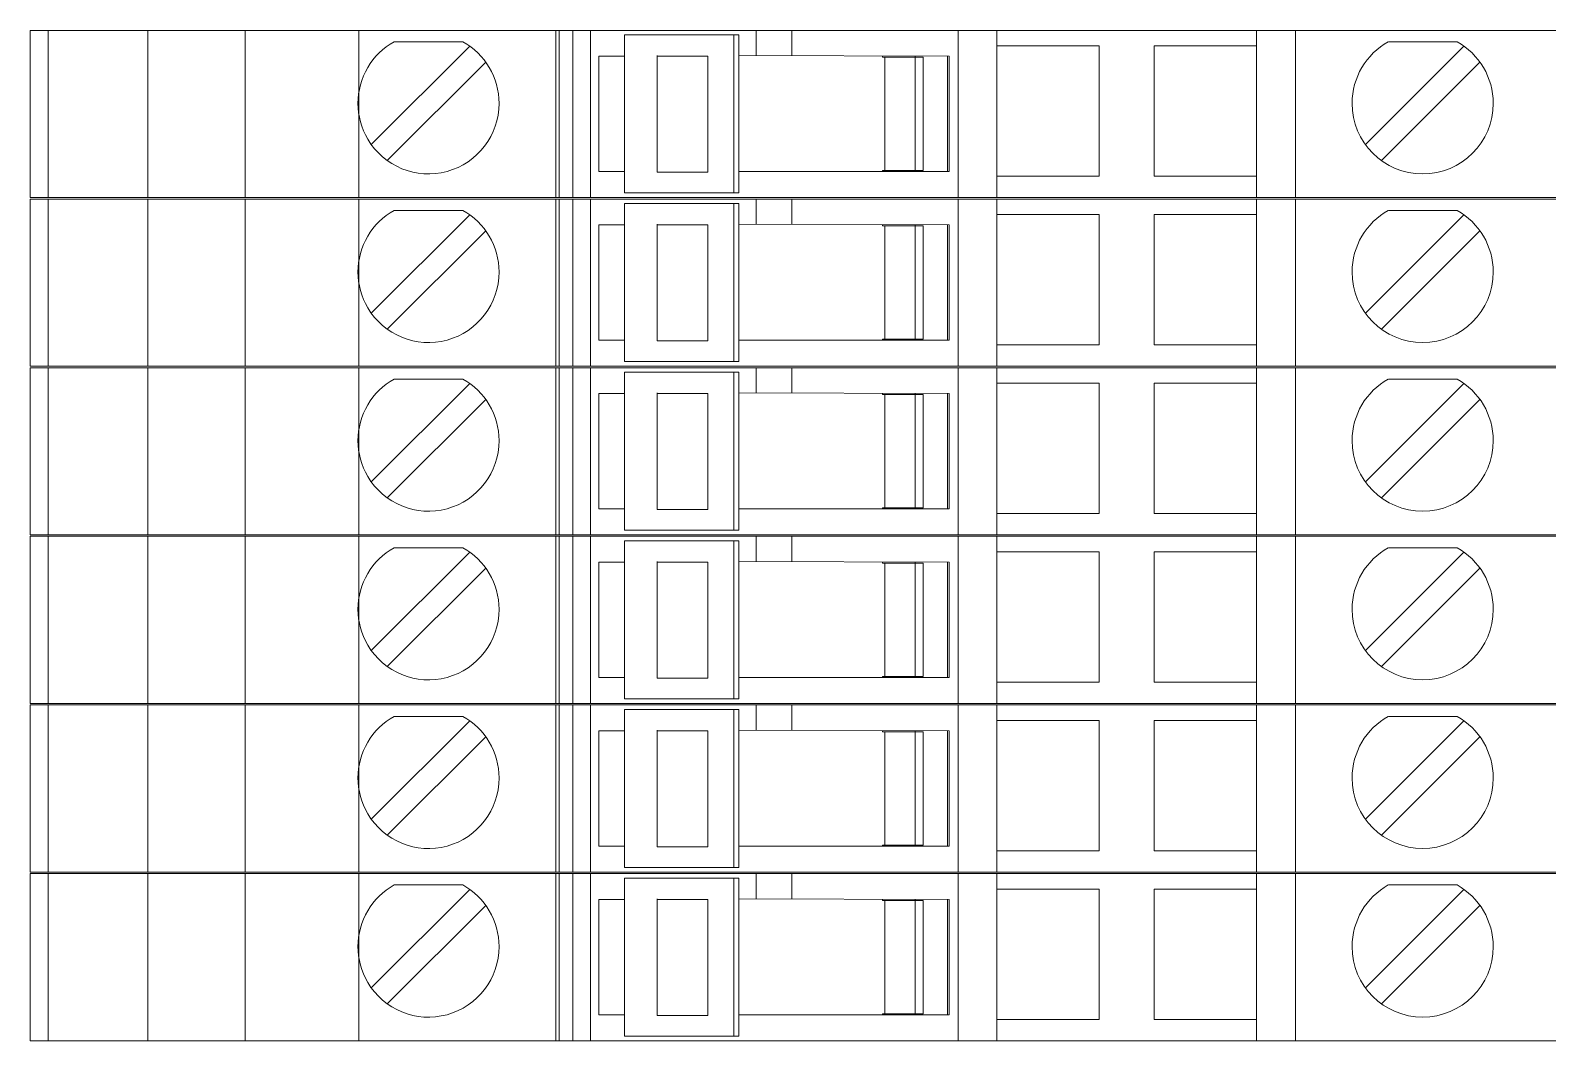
# Model space of a CAD drawing. Header units: millimetres. Extents: x 4962 to 7449, y 754 to 2938.
# Drawn here: x 7138.7 to 7185.47, y 2550.42 to 2581.57 of the extents above; entities that cross this region are included whole.
import ezdxf

# ---------------------------------------------------------------- set-up
doc = ezdxf.new("R2010")
doc.units = ezdxf.units.MM
doc.layers.add('000-PI-Oprema', color=30, linetype='Continuous', lineweight=5)

msp = doc.modelspace()

# ---------------------------------------------------------------- linework, layer by layer
at = {"layer": '000-PI-Oprema', "color": 0, "linetype": 'ByBlock', "lineweight": 0}
for p, q in [((7138.696, 2576.421), (7138.696, 2581.571)), ((7161.071, 2581.571), (7138.696, 2581.571)), ((7139.244, 2581.571), (7139.244, 2576.421)), ((7142.321, 2576.421), (7142.321, 2581.571)), ((7145.321, 2576.421), (7145.321, 2581.571)), ((7148.821, 2576.421), (7148.821, 2581.571)), ((7149.913, 2581.221), (7149.913, 2581.221)), ((7152.03, 2581.221), (7149.913, 2581.221)), ((7152.03, 2581.221), (7152.03, 2581.221)), ((7154.896, 2576.421), (7154.896, 2581.571)), ((7154.996, 2581.571), (7154.996, 2581.571)), ((7154.996, 2581.571), (7154.996, 2576.421)), ((7155.424, 2581.571), (7155.424, 2576.421)), ((7155.966, 2576.421), (7155.966, 2581.571)), ((7160.38, 2581.431), (7157.009, 2581.431)), ((7157.009, 2576.561), (7157.009, 2581.431)), ((7157.009, 2581.431), (7157.009, 2581.431)), ((7157.646, 2581.571), (7157.646, 2581.571)), ((7160.538, 2581.431), (7160.38, 2581.431)), ((7160.38, 2581.431), (7160.38, 2576.561)), ((7160.538, 2581.431), (7160.538, 2580.746)), ((7161.071, 2581.571), (7161.071, 2581.571)), ((7161.071, 2581.571), (7161.076, 2581.571)), ((7161.071, 2580.794), (7161.071, 2581.571)), ((7161.076, 2581.571), (7162.171, 2581.571)), ((7162.171, 2581.571), (7162.168, 2580.79)), ((7162.171, 2581.571), (7162.171, 2581.571)), ((7167.296, 2581.571), (7162.171, 2581.571)), ((7162.696, 2581.571), (7162.696, 2581.571)), ((7168.496, 2581.571), (7167.296, 2581.571)), ((7167.296, 2581.571), (7167.296, 2576.421)), ((7168.496, 2581.571), (7168.496, 2581.571)), ((7168.496, 2581.571), (7176.496, 2581.571)), ((7168.496, 2581.571), (7168.496, 2576.421)), ((7176.496, 2581.571), (7176.496, 2581.571)), ((7177.696, 2581.571), (7176.496, 2581.571)), ((7176.496, 2576.421), (7176.496, 2581.571)), ((7196.496, 2581.571), (7177.696, 2581.571)), ((7177.696, 2576.421), (7177.696, 2581.571)), ((7180.563, 2581.221), (7182.68, 2581.221)), ((7180.563, 2581.221), (7180.563, 2581.221)), ((7182.68, 2581.221), (7182.68, 2581.221)), ((7152.242, 2581.087), (7149.206, 2578.051)), ((7152.242, 2581.087), (7152.242, 2581.087)), ((7157.009, 2580.771), (7156.221, 2580.771)), ((7156.221, 2580.771), (7156.221, 2580.771)), ((7156.221, 2577.221), (7156.221, 2580.771)), ((7158.016, 2577.196), (7158.016, 2580.796)), ((7159.583, 2580.771), (7158.016, 2580.771)), ((7159.583, 2580.771), (7159.583, 2577.246)), ((7167.021, 2580.771), (7160.538, 2580.796)), ((7160.538, 2580.746), (7160.538, 2577.246)), ((7164.971, 2580.771), (7164.971, 2580.746)), ((7165.971, 2580.746), (7164.971, 2580.746)), ((7165.035, 2577.246), (7165.035, 2580.746)), ((7165.971, 2577.221), (7165.971, 2580.771)), ((7166.221, 2580.746), (7165.971, 2580.746)), ((7166.221, 2580.746), (7166.221, 2580.746)), ((7166.221, 2577.246), (7166.221, 2580.746)), ((7166.971, 2580.771), (7166.971, 2577.221)), ((7167.021, 2580.771), (7167.021, 2580.771)), ((7167.021, 2577.221), (7167.021, 2580.771)), ((7168.496, 2581.096), (7168.496, 2581.096)), ((7168.496, 2581.096), (7171.646, 2581.096)), ((7171.646, 2581.096), (7171.646, 2577.071)), ((7171.646, 2581.096), (7171.646, 2581.096)), ((7173.346, 2577.071), (7173.346, 2581.096)), ((7173.346, 2581.096), (7173.346, 2581.096)), ((7173.346, 2581.096), (7176.496, 2581.096)), ((7176.496, 2581.096), (7176.496, 2581.096)), ((7182.892, 2581.087), (7179.856, 2578.051)), ((7149.701, 2577.556), (7152.737, 2580.592)), ((7152.737, 2580.592), (7152.737, 2580.592)), ((7154.896, 2578.021), (7154.896, 2580.621)), ((7154.896, 2580.621), (7154.896, 2580.621)), ((7177.696, 2580.621), (7177.696, 2578.021)), ((7177.696, 2580.621), (7177.696, 2580.621)), ((7180.351, 2577.556), (7183.387, 2580.592)), ((7149.206, 2578.051), (7149.206, 2578.051)), ((7154.896, 2578.021), (7154.896, 2578.021)), ((7177.696, 2578.021), (7177.696, 2578.021)), ((7149.701, 2577.556), (7149.701, 2577.556)), ((7157.009, 2577.221), (7156.221, 2577.221)), ((7156.221, 2577.221), (7156.221, 2577.221)), ((7158.016, 2577.196), (7159.425, 2577.196)), ((7159.425, 2577.196), (7159.583, 2577.196)), ((7159.583, 2577.246), (7159.583, 2577.196)), ((7160.538, 2576.561), (7160.538, 2577.246)), ((7167.021, 2577.221), (7160.538, 2577.221)), ((7165.971, 2577.246), (7164.971, 2577.246)), ((7164.971, 2577.246), (7164.971, 2577.221)), ((7166.221, 2577.246), (7165.971, 2577.246)), ((7166.221, 2577.246), (7166.221, 2577.246)), ((7167.021, 2577.221), (7167.021, 2577.221)), ((7168.496, 2577.071), (7168.496, 2577.071)), ((7171.646, 2577.071), (7168.496, 2577.071)), ((7171.646, 2577.071), (7171.646, 2577.071)), ((7176.496, 2577.071), (7173.346, 2577.071)), ((7173.346, 2577.071), (7173.346, 2577.071)), ((7176.496, 2577.071), (7176.496, 2577.071)), ((7160.38, 2576.561), (7157.009, 2576.561)), ((7157.009, 2576.561), (7157.009, 2576.561)), ((7160.538, 2576.561), (7160.38, 2576.561)), ((7138.696, 2576.421), (7149.096, 2576.421)), ((7138.696, 2571.221), (7138.696, 2576.371)), ((7161.071, 2576.371), (7138.696, 2576.371)), ((7139.244, 2576.371), (7139.244, 2571.221)), ((7142.321, 2571.221), (7142.321, 2576.371)), ((7145.321, 2571.221), (7145.321, 2576.371)), ((7148.821, 2571.221), (7148.821, 2576.371)), ((7167.296, 2576.421), (7149.096, 2576.421)), ((7154.896, 2571.221), (7154.896, 2576.371)), ((7154.996, 2576.421), (7154.996, 2576.421)), ((7154.996, 2576.371), (7154.996, 2576.371)), ((7154.996, 2576.371), (7154.996, 2571.221)), ((7155.424, 2576.371), (7155.424, 2571.221)), ((7155.966, 2571.221), (7155.966, 2576.371)), ((7160.38, 2576.231), (7157.009, 2576.231)), ((7157.009, 2571.361), (7157.009, 2576.231)), ((7157.009, 2576.231), (7157.009, 2576.231)), ((7157.646, 2576.421), (7157.646, 2576.421)), ((7157.646, 2576.371), (7157.646, 2576.371)), ((7160.538, 2576.231), (7160.38, 2576.231)), ((7160.38, 2576.231), (7160.38, 2571.361)), ((7160.538, 2576.231), (7160.538, 2575.546)), ((7161.071, 2576.371), (7161.071, 2576.371)), ((7161.071, 2576.371), (7161.076, 2576.371)), ((7161.071, 2575.594), (7161.071, 2576.371)), ((7161.076, 2576.371), (7162.171, 2576.371)), ((7162.171, 2576.371), (7162.168, 2575.59)), ((7162.171, 2576.371), (7162.171, 2576.371)), ((7167.296, 2576.371), (7162.171, 2576.371)), ((7162.696, 2576.421), (7162.696, 2576.421)), ((7162.696, 2576.371), (7162.696, 2576.371)), ((7168.496, 2576.421), (7167.296, 2576.421)), ((7168.496, 2576.371), (7167.296, 2576.371)), ((7167.296, 2576.371), (7167.296, 2571.221)), ((7168.496, 2576.421), (7176.496, 2576.421)), ((7168.496, 2576.421), (7168.496, 2576.421)), ((7168.496, 2576.371), (7168.496, 2576.371)), ((7168.496, 2576.371), (7176.496, 2576.371)), ((7168.496, 2576.371), (7168.496, 2571.221)), ((7177.696, 2576.421), (7176.496, 2576.421)), ((7176.496, 2576.421), (7176.496, 2576.421)), ((7176.496, 2576.371), (7176.496, 2576.371)), ((7177.696, 2576.371), (7176.496, 2576.371)), ((7176.496, 2571.221), (7176.496, 2576.371)), ((7196.496, 2576.421), (7177.696, 2576.421)), ((7196.496, 2576.371), (7177.696, 2576.371)), ((7177.696, 2571.221), (7177.696, 2576.371)), ((7152.242, 2575.887), (7149.206, 2572.851)), ((7149.913, 2576.021), (7149.913, 2576.021)), ((7152.03, 2576.021), (7149.913, 2576.021)), ((7152.03, 2576.021), (7152.03, 2576.021)), ((7152.242, 2575.887), (7152.242, 2575.887)), ((7158.016, 2571.996), (7158.016, 2575.596)), ((7167.021, 2575.571), (7160.538, 2575.596)), ((7168.496, 2575.896), (7168.496, 2575.896)), ((7168.496, 2575.896), (7171.646, 2575.896)), ((7171.646, 2575.896), (7171.646, 2571.871)), ((7171.646, 2575.896), (7171.646, 2575.896)), ((7173.346, 2571.871), (7173.346, 2575.896)), ((7173.346, 2575.896), (7173.346, 2575.896)), ((7173.346, 2575.896), (7176.496, 2575.896)), ((7176.496, 2575.896), (7176.496, 2575.896)), ((7182.892, 2575.887), (7179.856, 2572.851)), ((7180.563, 2576.021), (7182.68, 2576.021)), ((7180.563, 2576.021), (7180.563, 2576.021)), ((7182.68, 2576.021), (7182.68, 2576.021)), ((7149.701, 2572.356), (7152.737, 2575.392)), ((7152.737, 2575.392), (7152.737, 2575.392)), ((7154.896, 2572.821), (7154.896, 2575.421)), ((7154.896, 2575.421), (7154.896, 2575.421)), ((7157.009, 2575.571), (7156.221, 2575.571)), ((7156.221, 2575.571), (7156.221, 2575.571)), ((7156.221, 2572.021), (7156.221, 2575.571)), ((7159.583, 2575.571), (7158.016, 2575.571)), ((7159.583, 2575.571), (7159.583, 2572.046)), ((7160.538, 2575.546), (7160.538, 2572.046)), ((7164.971, 2575.571), (7164.971, 2575.546)), ((7165.971, 2575.546), (7164.971, 2575.546)), ((7165.035, 2572.046), (7165.035, 2575.546)), ((7165.971, 2572.021), (7165.971, 2575.571)), ((7166.221, 2575.546), (7165.971, 2575.546)), ((7166.221, 2575.546), (7166.221, 2575.546)), ((7166.221, 2572.046), (7166.221, 2575.546)), ((7166.971, 2575.571), (7166.971, 2572.021)), ((7167.021, 2575.571), (7167.021, 2575.571)), ((7167.021, 2572.021), (7167.021, 2575.571)), ((7177.696, 2575.421), (7177.696, 2572.821)), ((7177.696, 2575.421), (7177.696, 2575.421)), ((7180.351, 2572.356), (7183.387, 2575.392)), ((7149.206, 2572.851), (7149.206, 2572.851)), ((7154.896, 2572.821), (7154.896, 2572.821)), ((7177.696, 2572.821), (7177.696, 2572.821)), ((7149.701, 2572.356), (7149.701, 2572.356)), ((7157.009, 2572.021), (7156.221, 2572.021)), ((7156.221, 2572.021), (7156.221, 2572.021)), ((7158.016, 2571.996), (7159.425, 2571.996)), ((7159.425, 2571.996), (7159.583, 2571.996)), ((7159.583, 2572.046), (7159.583, 2571.996)), ((7160.538, 2571.361), (7160.538, 2572.046)), ((7167.021, 2572.021), (7160.538, 2572.021)), ((7165.971, 2572.046), (7164.971, 2572.046)), ((7164.971, 2572.046), (7164.971, 2572.021)), ((7166.221, 2572.046), (7165.971, 2572.046)), ((7166.221, 2572.046), (7166.221, 2572.046)), ((7167.021, 2572.021), (7167.021, 2572.021)), ((7168.496, 2571.871), (7168.496, 2571.871)), ((7171.646, 2571.871), (7168.496, 2571.871)), ((7171.646, 2571.871), (7171.646, 2571.871)), ((7176.496, 2571.871), (7173.346, 2571.871)), ((7173.346, 2571.871), (7173.346, 2571.871)), ((7176.496, 2571.871), (7176.496, 2571.871)), ((7138.696, 2571.221), (7149.096, 2571.221)), ((7138.696, 2566.021), (7138.696, 2571.171)), ((7161.071, 2571.171), (7138.696, 2571.171)), ((7139.244, 2571.171), (7139.244, 2566.021)), ((7142.321, 2566.021), (7142.321, 2571.171)), ((7145.321, 2566.021), (7145.321, 2571.171)), ((7148.821, 2566.021), (7148.821, 2571.171)), ((7167.296, 2571.221), (7149.096, 2571.221)), ((7154.896, 2566.021), (7154.896, 2571.171)), ((7154.996, 2571.221), (7154.996, 2571.221)), ((7154.996, 2571.171), (7154.996, 2571.171)), ((7154.996, 2571.171), (7154.996, 2566.021)), ((7155.424, 2571.171), (7155.424, 2566.021)), ((7155.966, 2566.021), (7155.966, 2571.171)), ((7160.38, 2571.361), (7157.009, 2571.361)), ((7157.009, 2571.361), (7157.009, 2571.361)), ((7160.38, 2571.031), (7157.009, 2571.031)), ((7157.009, 2566.161), (7157.009, 2571.031)), ((7157.009, 2571.031), (7157.009, 2571.031)), ((7157.646, 2571.221), (7157.646, 2571.221)), ((7157.646, 2571.171), (7157.646, 2571.171)), ((7160.538, 2571.361), (7160.38, 2571.361)), ((7160.538, 2571.031), (7160.38, 2571.031)), ((7160.38, 2571.031), (7160.38, 2566.161)), ((7160.538, 2571.031), (7160.538, 2570.346)), ((7161.071, 2571.171), (7161.071, 2571.171)), ((7161.071, 2571.171), (7161.076, 2571.171)), ((7161.071, 2570.394), (7161.071, 2571.171)), ((7161.076, 2571.171), (7162.171, 2571.171)), ((7162.171, 2571.171), (7162.168, 2570.39)), ((7162.171, 2571.171), (7162.171, 2571.171)), ((7167.296, 2571.171), (7162.171, 2571.171)), ((7162.696, 2571.221), (7162.696, 2571.221)), ((7162.696, 2571.171), (7162.696, 2571.171)), ((7168.496, 2571.221), (7167.296, 2571.221)), ((7168.496, 2571.171), (7167.296, 2571.171)), ((7167.296, 2571.171), (7167.296, 2566.021)), ((7168.496, 2571.221), (7176.496, 2571.221)), ((7168.496, 2571.221), (7168.496, 2571.221)), ((7168.496, 2571.171), (7168.496, 2571.171)), ((7168.496, 2571.171), (7176.496, 2571.171)), ((7168.496, 2571.171), (7168.496, 2566.021)), ((7177.696, 2571.221), (7176.496, 2571.221)), ((7176.496, 2571.221), (7176.496, 2571.221)), ((7176.496, 2571.171), (7176.496, 2571.171)), ((7177.696, 2571.171), (7176.496, 2571.171)), ((7176.496, 2566.021), (7176.496, 2571.171)), ((7196.496, 2571.221), (7177.696, 2571.221)), ((7196.496, 2571.171), (7177.696, 2571.171)), ((7177.696, 2566.021), (7177.696, 2571.171)), ((7152.242, 2570.687), (7149.206, 2567.651)), ((7149.913, 2570.821), (7149.913, 2570.821)), ((7152.03, 2570.821), (7149.913, 2570.821)), ((7152.03, 2570.821), (7152.03, 2570.821)), ((7152.242, 2570.687), (7152.242, 2570.687)), ((7168.496, 2570.696), (7168.496, 2570.696)), ((7168.496, 2570.696), (7171.646, 2570.696)), ((7171.646, 2570.696), (7171.646, 2566.671)), ((7171.646, 2570.696), (7171.646, 2570.696)), ((7173.346, 2566.671), (7173.346, 2570.696)), ((7173.346, 2570.696), (7173.346, 2570.696)), ((7173.346, 2570.696), (7176.496, 2570.696)), ((7176.496, 2570.696), (7176.496, 2570.696)), ((7182.892, 2570.687), (7179.856, 2567.651)), ((7180.563, 2570.821), (7182.68, 2570.821)), ((7180.563, 2570.821), (7180.563, 2570.821)), ((7182.68, 2570.821), (7182.68, 2570.821)), ((7149.701, 2567.156), (7152.737, 2570.192)), ((7152.737, 2570.192), (7152.737, 2570.192)), ((7154.896, 2567.621), (7154.896, 2570.221)), ((7154.896, 2570.221), (7154.896, 2570.221)), ((7157.009, 2570.371), (7156.221, 2570.371)), ((7156.221, 2570.371), (7156.221, 2570.371)), ((7156.221, 2566.821), (7156.221, 2570.371)), ((7158.016, 2566.796), (7158.016, 2570.396)), ((7159.583, 2570.371), (7158.016, 2570.371)), ((7159.583, 2570.371), (7159.583, 2566.846)), ((7167.021, 2570.371), (7160.538, 2570.396)), ((7160.538, 2570.346), (7160.538, 2566.846)), ((7164.971, 2570.371), (7164.971, 2570.346)), ((7165.971, 2570.346), (7164.971, 2570.346)), ((7165.035, 2566.846), (7165.035, 2570.346)), ((7165.971, 2566.821), (7165.971, 2570.371)), ((7166.221, 2570.346), (7165.971, 2570.346)), ((7166.221, 2570.346), (7166.221, 2570.346)), ((7166.221, 2566.846), (7166.221, 2570.346)), ((7166.971, 2570.371), (7166.971, 2566.821)), ((7167.021, 2570.371), (7167.021, 2570.371)), ((7167.021, 2566.821), (7167.021, 2570.371)), ((7177.696, 2570.221), (7177.696, 2567.621)), ((7177.696, 2570.221), (7177.696, 2570.221)), ((7180.351, 2567.156), (7183.387, 2570.192)), ((7149.206, 2567.651), (7149.206, 2567.651)), ((7154.896, 2567.621), (7154.896, 2567.621)), ((7177.696, 2567.621), (7177.696, 2567.621)), ((7149.701, 2567.156), (7149.701, 2567.156)), ((7157.009, 2566.821), (7156.221, 2566.821)), ((7156.221, 2566.821), (7156.221, 2566.821)), ((7158.016, 2566.796), (7159.425, 2566.796)), ((7159.425, 2566.796), (7159.583, 2566.796)), ((7159.583, 2566.846), (7159.583, 2566.796)), ((7160.538, 2566.161), (7160.538, 2566.846)), ((7167.021, 2566.821), (7160.538, 2566.821)), ((7165.971, 2566.846), (7164.971, 2566.846)), ((7164.971, 2566.846), (7164.971, 2566.821)), ((7166.221, 2566.846), (7165.971, 2566.846)), ((7166.221, 2566.846), (7166.221, 2566.846)), ((7167.021, 2566.821), (7167.021, 2566.821)), ((7168.496, 2566.671), (7168.496, 2566.671)), ((7171.646, 2566.671), (7168.496, 2566.671)), ((7171.646, 2566.671), (7171.646, 2566.671)), ((7176.496, 2566.671), (7173.346, 2566.671)), ((7173.346, 2566.671), (7173.346, 2566.671)), ((7176.496, 2566.671), (7176.496, 2566.671)), ((7138.696, 2566.021), (7149.096, 2566.021)), ((7138.696, 2560.821), (7138.696, 2565.971)), ((7161.071, 2565.971), (7138.696, 2565.971)), ((7139.244, 2565.971), (7139.244, 2560.821)), ((7142.321, 2560.821), (7142.321, 2565.971)), ((7145.321, 2560.821), (7145.321, 2565.971)), ((7148.821, 2560.821), (7148.821, 2565.971)), ((7167.296, 2566.021), (7149.096, 2566.021)), ((7154.896, 2560.821), (7154.896, 2565.971)), ((7154.996, 2566.021), (7154.996, 2566.021)), ((7154.996, 2565.971), (7154.996, 2565.971)), ((7154.996, 2565.971), (7154.996, 2560.821)), ((7155.424, 2565.971), (7155.424, 2560.821)), ((7155.966, 2560.821), (7155.966, 2565.971)), ((7160.38, 2566.161), (7157.009, 2566.161)), ((7157.009, 2566.161), (7157.009, 2566.161)), ((7160.38, 2565.831), (7157.009, 2565.831)), ((7157.009, 2560.961), (7157.009, 2565.831)), ((7157.009, 2565.831), (7157.009, 2565.831)), ((7157.646, 2566.021), (7157.646, 2566.021)), ((7157.646, 2565.971), (7157.646, 2565.971)), ((7160.538, 2566.161), (7160.38, 2566.161)), ((7160.538, 2565.831), (7160.38, 2565.831)), ((7160.38, 2565.831), (7160.38, 2560.961)), ((7160.538, 2565.831), (7160.538, 2565.146)), ((7161.071, 2565.971), (7161.071, 2565.971)), ((7161.071, 2565.971), (7161.076, 2565.971)), ((7161.071, 2565.194), (7161.071, 2565.971)), ((7161.076, 2565.971), (7162.171, 2565.971)), ((7162.171, 2565.971), (7162.168, 2565.19)), ((7162.171, 2565.971), (7162.171, 2565.971)), ((7167.296, 2565.971), (7162.171, 2565.971)), ((7162.696, 2566.021), (7162.696, 2566.021)), ((7162.696, 2565.971), (7162.696, 2565.971)), ((7168.496, 2566.021), (7167.296, 2566.021)), ((7168.496, 2565.971), (7167.296, 2565.971)), ((7167.296, 2565.971), (7167.296, 2560.821)), ((7168.496, 2566.021), (7176.496, 2566.021)), ((7168.496, 2566.021), (7168.496, 2566.021)), ((7168.496, 2565.971), (7168.496, 2565.971)), ((7168.496, 2565.971), (7176.496, 2565.971)), ((7168.496, 2565.971), (7168.496, 2560.821)), ((7177.696, 2566.021), (7176.496, 2566.021)), ((7176.496, 2566.021), (7176.496, 2566.021)), ((7176.496, 2565.971), (7176.496, 2565.971)), ((7177.696, 2565.971), (7176.496, 2565.971)), ((7176.496, 2560.821), (7176.496, 2565.971)), ((7196.496, 2566.021), (7177.696, 2566.021)), ((7196.496, 2565.971), (7177.696, 2565.971)), ((7177.696, 2560.821), (7177.696, 2565.971)), ((7152.242, 2565.487), (7149.206, 2562.451)), ((7149.913, 2565.621), (7149.913, 2565.621)), ((7152.03, 2565.621), (7149.913, 2565.621)), ((7152.03, 2565.621), (7152.03, 2565.621)), ((7152.242, 2565.487), (7152.242, 2565.487)), ((7168.496, 2565.496), (7168.496, 2565.496)), ((7168.496, 2565.496), (7171.646, 2565.496)), ((7171.646, 2565.496), (7171.646, 2561.471)), ((7171.646, 2565.496), (7171.646, 2565.496)), ((7173.346, 2561.471), (7173.346, 2565.496)), ((7173.346, 2565.496), (7173.346, 2565.496)), ((7173.346, 2565.496), (7176.496, 2565.496)), ((7176.496, 2565.496), (7176.496, 2565.496)), ((7182.892, 2565.487), (7179.856, 2562.451)), ((7180.563, 2565.621), (7182.68, 2565.621)), ((7180.563, 2565.621), (7180.563, 2565.621)), ((7182.68, 2565.621), (7182.68, 2565.621)), ((7149.701, 2561.956), (7152.737, 2564.992)), ((7152.737, 2564.992), (7152.737, 2564.992)), ((7154.896, 2562.421), (7154.896, 2565.021)), ((7154.896, 2565.021), (7154.896, 2565.021)), ((7157.009, 2565.171), (7156.221, 2565.171)), ((7156.221, 2565.171), (7156.221, 2565.171)), ((7156.221, 2561.621), (7156.221, 2565.171)), ((7158.016, 2561.596), (7158.016, 2565.196)), ((7159.583, 2565.171), (7158.016, 2565.171)), ((7159.583, 2565.171), (7159.583, 2561.646)), ((7167.021, 2565.171), (7160.538, 2565.196)), ((7160.538, 2565.146), (7160.538, 2561.646)), ((7164.971, 2565.171), (7164.971, 2565.146)), ((7165.971, 2565.146), (7164.971, 2565.146)), ((7165.035, 2561.646), (7165.035, 2565.146)), ((7165.971, 2561.621), (7165.971, 2565.171)), ((7166.221, 2565.146), (7165.971, 2565.146)), ((7166.221, 2565.146), (7166.221, 2565.146)), ((7166.221, 2561.646), (7166.221, 2565.146)), ((7166.971, 2565.171), (7166.971, 2561.621)), ((7167.021, 2565.171), (7167.021, 2565.171)), ((7167.021, 2561.621), (7167.021, 2565.171)), ((7177.696, 2565.021), (7177.696, 2562.421)), ((7177.696, 2565.021), (7177.696, 2565.021)), ((7180.351, 2561.956), (7183.387, 2564.992)), ((7149.206, 2562.451), (7149.206, 2562.451)), ((7154.896, 2562.421), (7154.896, 2562.421)), ((7177.696, 2562.421), (7177.696, 2562.421)), ((7149.701, 2561.956), (7149.701, 2561.956)), ((7157.009, 2561.621), (7156.221, 2561.621)), ((7156.221, 2561.621), (7156.221, 2561.621)), ((7158.016, 2561.596), (7159.425, 2561.596)), ((7159.425, 2561.596), (7159.583, 2561.596)), ((7159.583, 2561.646), (7159.583, 2561.596)), ((7160.538, 2560.961), (7160.538, 2561.646)), ((7167.021, 2561.621), (7160.538, 2561.621)), ((7165.971, 2561.646), (7164.971, 2561.646)), ((7164.971, 2561.646), (7164.971, 2561.621)), ((7166.221, 2561.646), (7165.971, 2561.646)), ((7166.221, 2561.646), (7166.221, 2561.646)), ((7167.021, 2561.621), (7167.021, 2561.621)), ((7168.496, 2561.471), (7168.496, 2561.471)), ((7171.646, 2561.471), (7168.496, 2561.471)), ((7171.646, 2561.471), (7171.646, 2561.471)), ((7176.496, 2561.471), (7173.346, 2561.471)), ((7173.346, 2561.471), (7173.346, 2561.471)), ((7176.496, 2561.471), (7176.496, 2561.471)), ((7138.696, 2560.821), (7149.096, 2560.821)), ((7138.696, 2555.621), (7138.696, 2560.771)), ((7161.071, 2560.771), (7138.696, 2560.771)), ((7139.244, 2560.771), (7139.244, 2555.621)), ((7142.321, 2555.621), (7142.321, 2560.771)), ((7145.321, 2555.621), (7145.321, 2560.771)), ((7148.821, 2555.621), (7148.821, 2560.771)), ((7167.296, 2560.821), (7149.096, 2560.821)), ((7154.896, 2555.621), (7154.896, 2560.771)), ((7154.996, 2560.821), (7154.996, 2560.821)), ((7154.996, 2560.771), (7154.996, 2560.771)), ((7154.996, 2560.771), (7154.996, 2555.621)), ((7155.424, 2560.771), (7155.424, 2555.621)), ((7155.966, 2555.621), (7155.966, 2560.771)), ((7160.38, 2560.961), (7157.009, 2560.961)), ((7157.009, 2560.961), (7157.009, 2560.961)), ((7160.38, 2560.631), (7157.009, 2560.631)), ((7157.009, 2555.761), (7157.009, 2560.631)), ((7157.009, 2560.631), (7157.009, 2560.631)), ((7157.646, 2560.821), (7157.646, 2560.821)), ((7157.646, 2560.771), (7157.646, 2560.771)), ((7160.538, 2560.961), (7160.38, 2560.961)), ((7160.538, 2560.631), (7160.38, 2560.631)), ((7160.38, 2560.631), (7160.38, 2555.761)), ((7160.538, 2560.631), (7160.538, 2559.946)), ((7161.071, 2560.771), (7161.071, 2560.771)), ((7161.071, 2560.771), (7161.076, 2560.771)), ((7161.071, 2559.994), (7161.071, 2560.771)), ((7161.076, 2560.771), (7162.171, 2560.771)), ((7162.171, 2560.771), (7162.168, 2559.99)), ((7162.171, 2560.771), (7162.171, 2560.771)), ((7167.296, 2560.771), (7162.171, 2560.771)), ((7162.696, 2560.821), (7162.696, 2560.821)), ((7162.696, 2560.771), (7162.696, 2560.771)), ((7168.496, 2560.821), (7167.296, 2560.821)), ((7168.496, 2560.771), (7167.296, 2560.771)), ((7167.296, 2560.771), (7167.296, 2555.621)), ((7168.496, 2560.821), (7176.496, 2560.821)), ((7168.496, 2560.821), (7168.496, 2560.821)), ((7168.496, 2560.771), (7168.496, 2560.771)), ((7168.496, 2560.771), (7176.496, 2560.771)), ((7168.496, 2560.771), (7168.496, 2555.621)), ((7177.696, 2560.821), (7176.496, 2560.821)), ((7176.496, 2560.821), (7176.496, 2560.821)), ((7176.496, 2560.771), (7176.496, 2560.771)), ((7177.696, 2560.771), (7176.496, 2560.771)), ((7176.496, 2555.621), (7176.496, 2560.771)), ((7196.496, 2560.821), (7177.696, 2560.821)), ((7196.496, 2560.771), (7177.696, 2560.771)), ((7177.696, 2555.621), (7177.696, 2560.771)), ((7152.242, 2560.287), (7149.206, 2557.251)), ((7149.913, 2560.421), (7149.913, 2560.421)), ((7152.03, 2560.421), (7149.913, 2560.421)), ((7152.03, 2560.421), (7152.03, 2560.421)), ((7152.242, 2560.287), (7152.242, 2560.287)), ((7168.496, 2560.296), (7168.496, 2560.296)), ((7168.496, 2560.296), (7171.646, 2560.296)), ((7171.646, 2560.296), (7171.646, 2556.271)), ((7171.646, 2560.296), (7171.646, 2560.296)), ((7173.346, 2556.271), (7173.346, 2560.296)), ((7173.346, 2560.296), (7173.346, 2560.296)), ((7173.346, 2560.296), (7176.496, 2560.296)), ((7176.496, 2560.296), (7176.496, 2560.296)), ((7182.892, 2560.287), (7179.856, 2557.251)), ((7180.563, 2560.421), (7182.68, 2560.421)), ((7180.563, 2560.421), (7180.563, 2560.421)), ((7182.68, 2560.421), (7182.68, 2560.421)), ((7149.701, 2556.756), (7152.737, 2559.792)), ((7152.737, 2559.792), (7152.737, 2559.792)), ((7154.896, 2557.221), (7154.896, 2559.821)), ((7154.896, 2559.821), (7154.896, 2559.821)), ((7157.009, 2559.971), (7156.221, 2559.971)), ((7156.221, 2559.971), (7156.221, 2559.971)), ((7156.221, 2556.421), (7156.221, 2559.971)), ((7158.016, 2556.396), (7158.016, 2559.996)), ((7159.583, 2559.971), (7158.016, 2559.971)), ((7159.583, 2559.971), (7159.583, 2556.446)), ((7167.021, 2559.971), (7160.538, 2559.996)), ((7160.538, 2559.946), (7160.538, 2556.446)), ((7164.971, 2559.971), (7164.971, 2559.946)), ((7165.971, 2559.946), (7164.971, 2559.946)), ((7165.035, 2556.446), (7165.035, 2559.946)), ((7165.971, 2556.421), (7165.971, 2559.971)), ((7166.221, 2559.946), (7165.971, 2559.946)), ((7166.221, 2559.946), (7166.221, 2559.946)), ((7166.221, 2556.446), (7166.221, 2559.946)), ((7166.971, 2559.971), (7166.971, 2556.421)), ((7167.021, 2559.971), (7167.021, 2559.971)), ((7167.021, 2556.421), (7167.021, 2559.971)), ((7177.696, 2559.821), (7177.696, 2557.221)), ((7177.696, 2559.821), (7177.696, 2559.821)), ((7180.351, 2556.756), (7183.387, 2559.792)), ((7149.206, 2557.251), (7149.206, 2557.251)), ((7154.896, 2557.221), (7154.896, 2557.221)), ((7177.696, 2557.221), (7177.696, 2557.221)), ((7149.701, 2556.756), (7149.701, 2556.756)), ((7157.009, 2556.421), (7156.221, 2556.421)), ((7156.221, 2556.421), (7156.221, 2556.421)), ((7159.583, 2556.446), (7159.583, 2556.396)), ((7160.538, 2555.761), (7160.538, 2556.446)), ((7167.021, 2556.421), (7160.538, 2556.421)), ((7165.971, 2556.446), (7164.971, 2556.446)), ((7164.971, 2556.446), (7164.971, 2556.421)), ((7166.221, 2556.446), (7165.971, 2556.446)), ((7166.221, 2556.446), (7166.221, 2556.446)), ((7167.021, 2556.421), (7167.021, 2556.421)), ((7158.016, 2556.396), (7159.425, 2556.396)), ((7159.425, 2556.396), (7159.583, 2556.396)), ((7168.496, 2556.271), (7168.496, 2556.271)), ((7171.646, 2556.271), (7168.496, 2556.271)), ((7171.646, 2556.271), (7171.646, 2556.271)), ((7176.496, 2556.271), (7173.346, 2556.271)), ((7173.346, 2556.271), (7173.346, 2556.271)), ((7176.496, 2556.271), (7176.496, 2556.271)), ((7138.696, 2555.621), (7149.096, 2555.621)), ((7138.696, 2550.421), (7138.696, 2555.571)), ((7161.071, 2555.571), (7138.696, 2555.571)), ((7139.244, 2555.571), (7139.244, 2550.421)), ((7142.321, 2550.421), (7142.321, 2555.571)), ((7145.321, 2550.421), (7145.321, 2555.571)), ((7148.821, 2550.421), (7148.821, 2555.571)), ((7167.296, 2555.621), (7149.096, 2555.621)), ((7154.896, 2550.421), (7154.896, 2555.571)), ((7154.996, 2555.621), (7154.996, 2555.621)), ((7154.996, 2555.571), (7154.996, 2555.571)), ((7154.996, 2555.571), (7154.996, 2550.421)), ((7155.424, 2555.571), (7155.424, 2550.421)), ((7155.966, 2550.421), (7155.966, 2555.571)), ((7160.38, 2555.761), (7157.009, 2555.761)), ((7157.009, 2555.761), (7157.009, 2555.761)), ((7157.646, 2555.621), (7157.646, 2555.621)), ((7157.646, 2555.571), (7157.646, 2555.571)), ((7160.538, 2555.761), (7160.38, 2555.761)), ((7161.071, 2555.571), (7161.071, 2555.571)), ((7161.071, 2555.571), (7161.076, 2555.571)), ((7161.071, 2554.794), (7161.071, 2555.571)), ((7161.076, 2555.571), (7162.171, 2555.571)), ((7162.171, 2555.571), (7162.168, 2554.79)), ((7162.171, 2555.571), (7162.171, 2555.571)), ((7167.296, 2555.571), (7162.171, 2555.571)), ((7162.696, 2555.621), (7162.696, 2555.621)), ((7162.696, 2555.571), (7162.696, 2555.571)), ((7168.496, 2555.621), (7167.296, 2555.621)), ((7168.496, 2555.571), (7167.296, 2555.571)), ((7167.296, 2555.571), (7167.296, 2550.421)), ((7168.496, 2555.621), (7176.496, 2555.621)), ((7168.496, 2555.621), (7168.496, 2555.621)), ((7168.496, 2555.571), (7168.496, 2555.571)), ((7168.496, 2555.571), (7176.496, 2555.571)), ((7168.496, 2555.571), (7168.496, 2550.421)), ((7177.696, 2555.621), (7176.496, 2555.621)), ((7176.496, 2555.621), (7176.496, 2555.621)), ((7176.496, 2555.571), (7176.496, 2555.571)), ((7177.696, 2555.571), (7176.496, 2555.571)), ((7176.496, 2550.421), (7176.496, 2555.571)), ((7196.496, 2555.621), (7177.696, 2555.621)), ((7196.496, 2555.571), (7177.696, 2555.571)), ((7177.696, 2550.421), (7177.696, 2555.571)), ((7152.242, 2555.087), (7149.206, 2552.051)), ((7149.913, 2555.221), (7149.913, 2555.221)), ((7152.03, 2555.221), (7149.913, 2555.221)), ((7152.03, 2555.221), (7152.03, 2555.221)), ((7152.242, 2555.087), (7152.242, 2555.087)), ((7160.38, 2555.431), (7157.009, 2555.431)), ((7157.009, 2550.561), (7157.009, 2555.431)), ((7157.009, 2555.431), (7157.009, 2555.431)), ((7160.538, 2555.431), (7160.38, 2555.431)), ((7160.38, 2555.431), (7160.38, 2550.561)), ((7160.538, 2555.431), (7160.538, 2554.746)), ((7168.496, 2555.096), (7168.496, 2555.096)), ((7168.496, 2555.096), (7171.646, 2555.096)), ((7171.646, 2555.096), (7171.646, 2551.071)), ((7171.646, 2555.096), (7171.646, 2555.096)), ((7173.346, 2551.071), (7173.346, 2555.096)), ((7173.346, 2555.096), (7173.346, 2555.096)), ((7173.346, 2555.096), (7176.496, 2555.096)), ((7176.496, 2555.096), (7176.496, 2555.096)), ((7182.892, 2555.087), (7179.856, 2552.051)), ((7180.563, 2555.221), (7182.68, 2555.221)), ((7180.563, 2555.221), (7180.563, 2555.221)), ((7182.68, 2555.221), (7182.68, 2555.221)), ((7149.701, 2551.556), (7152.737, 2554.592)), ((7152.737, 2554.592), (7152.737, 2554.592)), ((7154.896, 2552.021), (7154.896, 2554.621)), ((7154.896, 2554.621), (7154.896, 2554.621)), ((7157.009, 2554.771), (7156.221, 2554.771)), ((7156.221, 2554.771), (7156.221, 2554.771)), ((7156.221, 2551.221), (7156.221, 2554.771)), ((7158.016, 2551.196), (7158.016, 2554.796)), ((7159.583, 2554.771), (7158.016, 2554.771)), ((7159.583, 2554.771), (7159.583, 2551.246)), ((7167.021, 2554.771), (7160.538, 2554.796)), ((7160.538, 2554.746), (7160.538, 2551.246)), ((7164.971, 2554.771), (7164.971, 2554.746)), ((7165.971, 2554.746), (7164.971, 2554.746)), ((7165.035, 2551.246), (7165.035, 2554.746)), ((7165.971, 2551.221), (7165.971, 2554.771)), ((7166.221, 2554.746), (7165.971, 2554.746)), ((7166.221, 2554.746), (7166.221, 2554.746)), ((7166.221, 2551.246), (7166.221, 2554.746)), ((7166.971, 2554.771), (7166.971, 2551.221)), ((7167.021, 2554.771), (7167.021, 2554.771)), ((7167.021, 2551.221), (7167.021, 2554.771)), ((7177.696, 2554.621), (7177.696, 2552.021)), ((7177.696, 2554.621), (7177.696, 2554.621)), ((7180.351, 2551.556), (7183.387, 2554.592)), ((7149.206, 2552.051), (7149.206, 2552.051)), ((7154.896, 2552.021), (7154.896, 2552.021)), ((7177.696, 2552.021), (7177.696, 2552.021)), ((7149.701, 2551.556), (7149.701, 2551.556)), ((7157.009, 2551.221), (7156.221, 2551.221)), ((7156.221, 2551.221), (7156.221, 2551.221)), ((7158.016, 2551.196), (7159.425, 2551.196)), ((7159.425, 2551.196), (7159.583, 2551.196)), ((7159.583, 2551.246), (7159.583, 2551.196)), ((7160.538, 2550.561), (7160.538, 2551.246)), ((7167.021, 2551.221), (7160.538, 2551.221)), ((7165.971, 2551.246), (7164.971, 2551.246)), ((7164.971, 2551.246), (7164.971, 2551.221)), ((7166.221, 2551.246), (7165.971, 2551.246)), ((7166.221, 2551.246), (7166.221, 2551.246)), ((7167.021, 2551.221), (7167.021, 2551.221)), ((7168.496, 2551.071), (7168.496, 2551.071)), ((7171.646, 2551.071), (7168.496, 2551.071)), ((7171.646, 2551.071), (7171.646, 2551.071)), ((7176.496, 2551.071), (7173.346, 2551.071)), ((7173.346, 2551.071), (7173.346, 2551.071)), ((7176.496, 2551.071), (7176.496, 2551.071)), ((7138.696, 2550.421), (7149.096, 2550.421)), ((7167.296, 2550.421), (7149.096, 2550.421)), ((7154.996, 2550.421), (7154.996, 2550.421)), ((7160.38, 2550.561), (7157.009, 2550.561)), ((7157.009, 2550.561), (7157.009, 2550.561)), ((7157.646, 2550.421), (7157.646, 2550.421)), ((7160.538, 2550.561), (7160.38, 2550.561)), ((7162.696, 2550.421), (7162.696, 2550.421)), ((7168.496, 2550.421), (7167.296, 2550.421)), ((7168.496, 2550.421), (7176.496, 2550.421)), ((7168.496, 2550.421), (7168.496, 2550.421)), ((7177.696, 2550.421), (7176.496, 2550.421)), ((7176.496, 2550.421), (7176.496, 2550.421)), ((7196.496, 2550.421), (7177.696, 2550.421))]:
    msp.add_line(p, q, dxfattribs=at)
for centre, start, end in [((7150.971, 2579.321), 119.1246, 149.5497), ((7150.971, 2579.321), 0, 60.8754), ((7181.621, 2579.321), 119.1246, 180), ((7181.621, 2579.321), 0, 60.8754), ((7150.971, 2579.321), 210.4503, 0), ((7181.621, 2579.321), 180, 0), ((7150.971, 2574.121), 119.1246, 149.5497), ((7150.971, 2574.121), 0, 60.8754), ((7181.621, 2574.121), 119.1246, 180), ((7181.621, 2574.121), 0, 60.8754), ((7150.971, 2574.121), 210.4503, 0), ((7181.621, 2574.121), 180, 0), ((7150.971, 2568.921), 119.1246, 149.5497), ((7150.971, 2568.921), 0, 60.8754), ((7181.621, 2568.921), 119.1246, 180), ((7181.621, 2568.921), 0, 60.8754), ((7150.971, 2568.921), 210.4503, 0), ((7181.621, 2568.921), 180, 0), ((7150.971, 2563.721), 119.1246, 149.5497), ((7150.971, 2563.721), 0, 60.8754), ((7181.621, 2563.721), 119.1246, 180), ((7181.621, 2563.721), 0, 60.8754), ((7150.971, 2563.721), 210.4503, 0), ((7181.621, 2563.721), 180, 0), ((7150.971, 2558.521), 119.1246, 149.5497), ((7150.971, 2558.521), 0, 60.8754), ((7181.621, 2558.521), 119.1246, 180), ((7181.621, 2558.521), 0, 60.8754), ((7150.971, 2558.521), 210.4503, 0), ((7181.621, 2558.521), 180, 0), ((7150.971, 2553.321), 119.1246, 149.5497), ((7150.971, 2553.321), 0, 60.8754), ((7181.621, 2553.321), 119.1246, 180), ((7181.621, 2553.321), 0, 60.8754), ((7150.971, 2553.321), 210.4503, 0), ((7181.621, 2553.321), 180, 0)]:
    msp.add_arc(centre, 2.175, start, end, dxfattribs=at)
for centre, start_param, end_param in [((7150.971, 2579.321), -2.102255, -1.570796), ((7150.971, 2579.321), -1.570796, -1.039338), ((7150.971, 2574.121), -2.102255, -1.570796), ((7150.971, 2574.121), -1.570796, -1.039338), ((7150.971, 2568.921), -2.102255, -1.570796), ((7150.971, 2568.921), -1.570796, -1.039338), ((7150.971, 2563.721), -2.102255, -1.570796), ((7150.971, 2563.721), -1.570796, -1.039338), ((7150.971, 2558.521), -2.102255, -1.570796), ((7150.971, 2558.521), -1.570796, -1.039338), ((7150.971, 2553.321), -2.102255, -1.570796), ((7150.971, 2553.321), -1.570796, -1.039338)]:
    msp.add_ellipse(centre, major_axis=(0, -2.175), ratio=1, start_param=start_param, end_param=end_param, dxfattribs=at)

doc.saveas('drawing.dxf')
